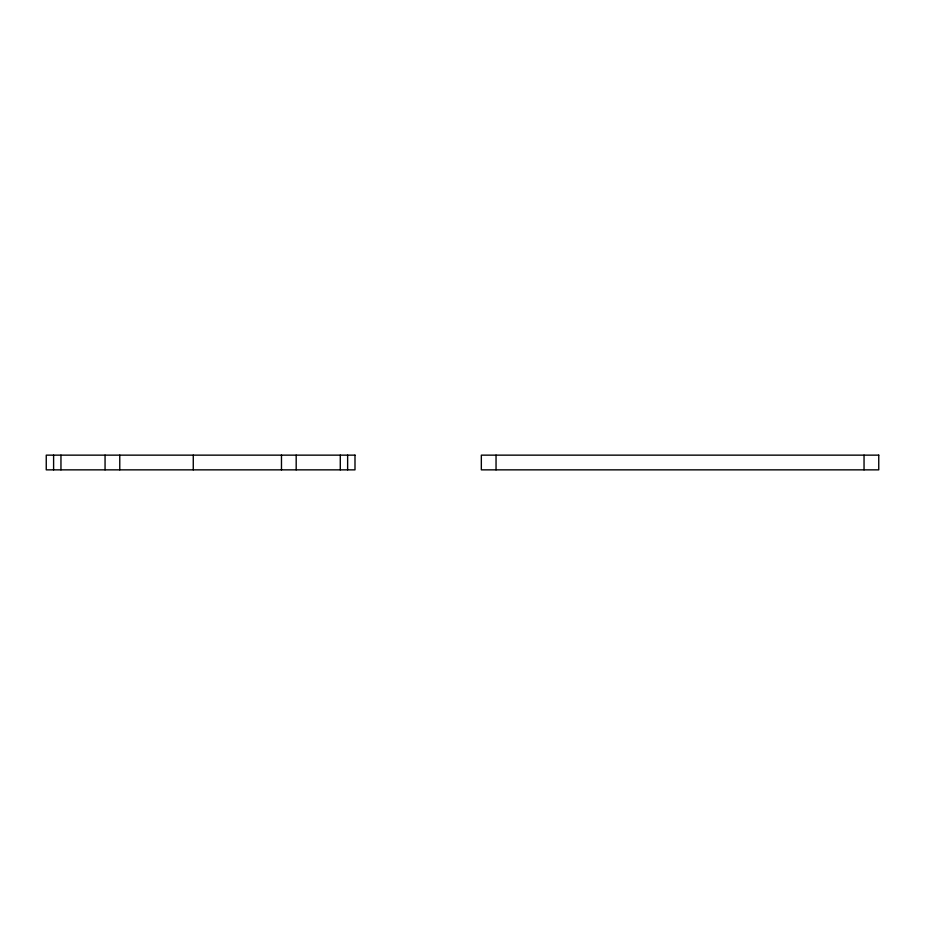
<?xml version="1.0" encoding="UTF-8"?>
<svg xmlns="http://www.w3.org/2000/svg" width="925" height="925" viewBox="0 0 925 925"><rect width="100%" height="100%" fill="white"/><g stroke="black" fill="none" stroke-linecap="round" stroke-linejoin="round"><path stroke-width="1.39" d="M864.043 455.146L864.043 469.854M496.043 455.146L496.043 469.854M347.638 455.146L347.638 469.854M340.284 455.146L340.284 469.854M296.185 455.146L296.185 469.854M281.478 455.146L281.478 469.854M193.267 455.146L193.267 469.854M119.764 455.146L119.764 469.854M105.057 455.146L105.057 469.854M60.957 455.146L60.957 469.854M53.604 455.146L53.604 469.854M354.992 455.146L46.25 455.146L46.25 469.854L354.992 469.854L354.992 455.146M878.75 455.146L481.335 455.146L481.335 469.854L878.75 469.854L878.75 455.146"/></g></svg>
